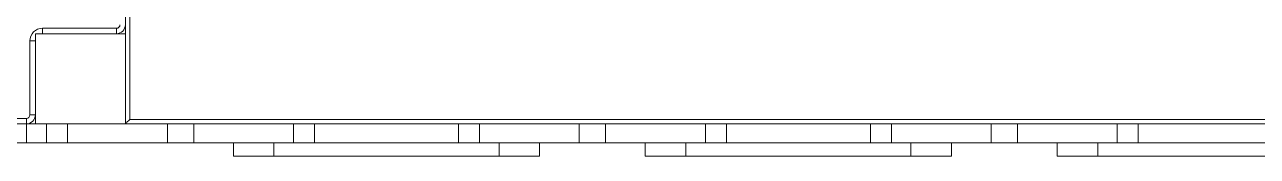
# Model space of a CAD drawing. Header units: millimetres. Extents: x -8760 to 8364, y -7998 to 7451.
# Drawn here: x 1843 to 3212, y 1905 to 2051 of the extents above; entities that cross this region are included whole.
import ezdxf

# ---------------------------------------------------------------- set-up
doc = ezdxf.new("R2010")
doc.units = ezdxf.units.MM
doc.layers.add('DIKOM_ОБЪЕКТ', color=7, linetype='Continuous')

msp = doc.modelspace()

# ---------------------------------------------------------------- linework, layer by layer
at = {"layer": 'DIKOM_ОБЪЕКТ', "color": 7, "linetype": 'Continuous', "lineweight": 15}
for p, q in [((1959.392, 2836.446), (1959.392, 1946.446)), ((1954.392, 2041.446), (1954.392, 2741.446)), ((1954.392, 2041.446), (1854.392, 2041.446)), ((1854.392, 2041.446), (1854.392, 1941.446)), ((1862.392, 2047.446), (1944.392, 2047.446)), ((1862.392, 2041.446), (1862.392, 2047.446)), ((1944.392, 2041.446), (1944.392, 2047.446)), ((1954.392, 1941.446), (1954.392, 2041.446)), ((1848.392, 1951.446), (1848.392, 2033.446)), ((1854.392, 2033.446), (1848.392, 2033.446)), ((1164.392, 1947.446), (1844.392, 1947.446)), ((1844.392, 1941.446), (1844.392, 1947.446)), ((1854.392, 1951.446), (1848.392, 1951.446)), ((1959.392, 1946.446), (3449.391, 1946.446)), ((1804.539, 1941.446), (1844.539, 1941.446)), ((1844.539, 1941.446), (1844.539, 1920.446)), ((1854.392, 1941.446), (1844.539, 1941.446)), ((1854.392, 1941.446), (1954.392, 1941.446)), ((1866.952, 1920.446), (1866.952, 1941.446)), ((1890.244, 1920.446), (1890.244, 1941.446)), ((2001.035, 1941.446), (1954.392, 1941.446)), ((2001.035, 1920.446), (2001.035, 1941.446)), ((2030.369, 1941.446), (2001.035, 1941.446)), ((2030.369, 1920.446), (2030.369, 1941.446)), ((2141.16, 1941.446), (2030.369, 1941.446)), ((2141.16, 1920.446), (2141.16, 1941.446)), ((2164.452, 1941.446), (2141.16, 1941.446)), ((2164.452, 1920.446), (2164.452, 1941.446)), ((2324.452, 1941.446), (2164.452, 1941.446)), ((2324.452, 1920.446), (2324.452, 1941.446)), ((2347.744, 1941.446), (2324.452, 1941.446)), ((2347.744, 1920.446), (2347.744, 1941.446)), ((2458.535, 1941.446), (2347.744, 1941.446)), ((2458.535, 1920.446), (2458.535, 1941.446)), ((2487.869, 1941.446), (2458.535, 1941.446)), ((2487.869, 1920.446), (2487.869, 1941.446)), ((2598.66, 1941.446), (2487.869, 1941.446)), ((2598.66, 1920.446), (2598.66, 1941.446)), ((2621.952, 1941.446), (2598.66, 1941.446)), ((2621.952, 1920.446), (2621.952, 1941.446)), ((2781.952, 1941.446), (2621.952, 1941.446)), ((2781.952, 1920.446), (2781.952, 1941.446)), ((2805.244, 1941.446), (2781.952, 1941.446)), ((2805.244, 1920.446), (2805.244, 1941.446)), ((2916.035, 1941.446), (2805.244, 1941.446)), ((2916.035, 1920.446), (2916.035, 1941.446)), ((2945.369, 1941.446), (2916.035, 1941.446)), ((2945.369, 1920.446), (2945.369, 1941.446)), ((3056.16, 1941.446), (2945.369, 1941.446)), ((3056.16, 1920.446), (3056.16, 1941.446)), ((3079.452, 1941.446), (3056.16, 1941.446)), ((3079.452, 1920.446), (3079.452, 1941.446)), ((3239.452, 1941.446), (3079.452, 1941.446)), ((1804.539, 1920.446), (1844.539, 1920.446)), ((1866.952, 1920.446), (1844.539, 1920.446)), ((1890.244, 1920.446), (1866.952, 1920.446)), ((1886.952, 1920.346), (1886.952, 1920.446)), ((1986.368, 1920.346), (1886.952, 1920.346)), ((2001.035, 1920.446), (1890.244, 1920.446)), ((1986.368, 1920.346), (1986.368, 1920.446)), ((2045.036, 1920.346), (1986.368, 1920.346)), ((2030.369, 1920.446), (2001.035, 1920.446)), ((2141.16, 1920.446), (2030.369, 1920.446)), ((2045.036, 1920.346), (2045.036, 1920.446)), ((2144.452, 1920.346), (2045.036, 1920.346)), ((2074.452, 1920.346), (2074.452, 1905.446)), ((2119.452, 1905.446), (2119.452, 1920.346)), ((2164.452, 1920.446), (2141.16, 1920.446)), ((2144.452, 1920.346), (2144.452, 1920.446)), ((2324.452, 1920.446), (2164.452, 1920.446)), ((2347.744, 1920.446), (2324.452, 1920.446)), ((2344.452, 1920.346), (2344.452, 1920.446)), ((2443.868, 1920.346), (2344.452, 1920.346)), ((2458.535, 1920.446), (2347.744, 1920.446)), ((2369.452, 1905.446), (2369.452, 1920.346)), ((2414.452, 1905.446), (2414.452, 1920.346)), ((2443.868, 1920.346), (2443.868, 1920.446)), ((2502.536, 1920.346), (2443.868, 1920.346)), ((2487.869, 1920.446), (2458.535, 1920.446)), ((2598.66, 1920.446), (2487.869, 1920.446)), ((2502.536, 1920.346), (2502.536, 1920.446)), ((2601.952, 1920.346), (2502.536, 1920.346)), ((2531.952, 1920.346), (2531.952, 1905.446)), ((2576.952, 1905.446), (2576.952, 1920.346)), ((2621.952, 1920.446), (2598.66, 1920.446)), ((2601.952, 1920.346), (2601.952, 1920.446)), ((2781.952, 1920.446), (2621.952, 1920.446)), ((2805.244, 1920.446), (2781.952, 1920.446)), ((2801.952, 1920.346), (2801.952, 1920.446)), ((2901.368, 1920.346), (2801.952, 1920.346)), ((2916.035, 1920.446), (2805.244, 1920.446)), ((2826.952, 1905.446), (2826.952, 1920.346)), ((2871.952, 1905.446), (2871.952, 1920.346)), ((2901.368, 1920.346), (2901.368, 1920.446)), ((2960.036, 1920.346), (2901.368, 1920.346)), ((2945.369, 1920.446), (2916.035, 1920.446)), ((3056.16, 1920.446), (2945.369, 1920.446)), ((2960.036, 1920.346), (2960.036, 1920.446)), ((3059.452, 1920.346), (2960.036, 1920.346)), ((2989.452, 1920.346), (2989.452, 1905.446)), ((3034.452, 1905.446), (3034.452, 1920.346)), ((3079.452, 1920.446), (3056.16, 1920.446)), ((3059.452, 1920.346), (3059.452, 1920.446)), ((3239.452, 1920.446), (3079.452, 1920.446)), ((2119.452, 1905.446), (2074.452, 1905.446)), ((2369.452, 1905.446), (2119.452, 1905.446)), ((2414.452, 1905.446), (2369.452, 1905.446)), ((2576.952, 1905.446), (2531.952, 1905.446)), ((2826.952, 1905.446), (2576.952, 1905.446)), ((2871.952, 1905.446), (2826.952, 1905.446)), ((3034.452, 1905.446), (2989.452, 1905.446)), ((3284.452, 1905.446), (3034.452, 1905.446))]:
    msp.add_line(p, q, dxfattribs=at)
at = {"layer": 'DIKOM_ОБЪЕКТ', "color": 7, "linetype": 'Continuous', "lineweight": 15, "flags": 128}
msp.add_lwpolyline([(1954.392, 1941.446), (1954.468, 1941.522), (1954.693, 1941.747), (1955.062, 1942.116), (1955.561, 1942.616), (1956.178, 1943.232), (1956.892, 1943.946), (1957.682, 1944.736), (1958.523, 1945.578), (1959.392, 1946.446)], dxfattribs=at)
at = {"layer": 'DIKOM_ОБЪЕКТ', "color": 7, "linetype": 'Continuous', "lineweight": 15}
for centre, radius, start, end in [((1862.392, 2033.446), 14, 90, 180), ((1944.392, 2051.446), 4, 270, 0), ((1944.392, 2051.446), 10, 270, 0), ((1844.392, 1951.446), 4, 270, 0), ((1844.392, 1951.446), 10, 270, 0)]:
    msp.add_arc(centre, radius, start, end, dxfattribs=at)

doc.saveas('drawing.dxf')
